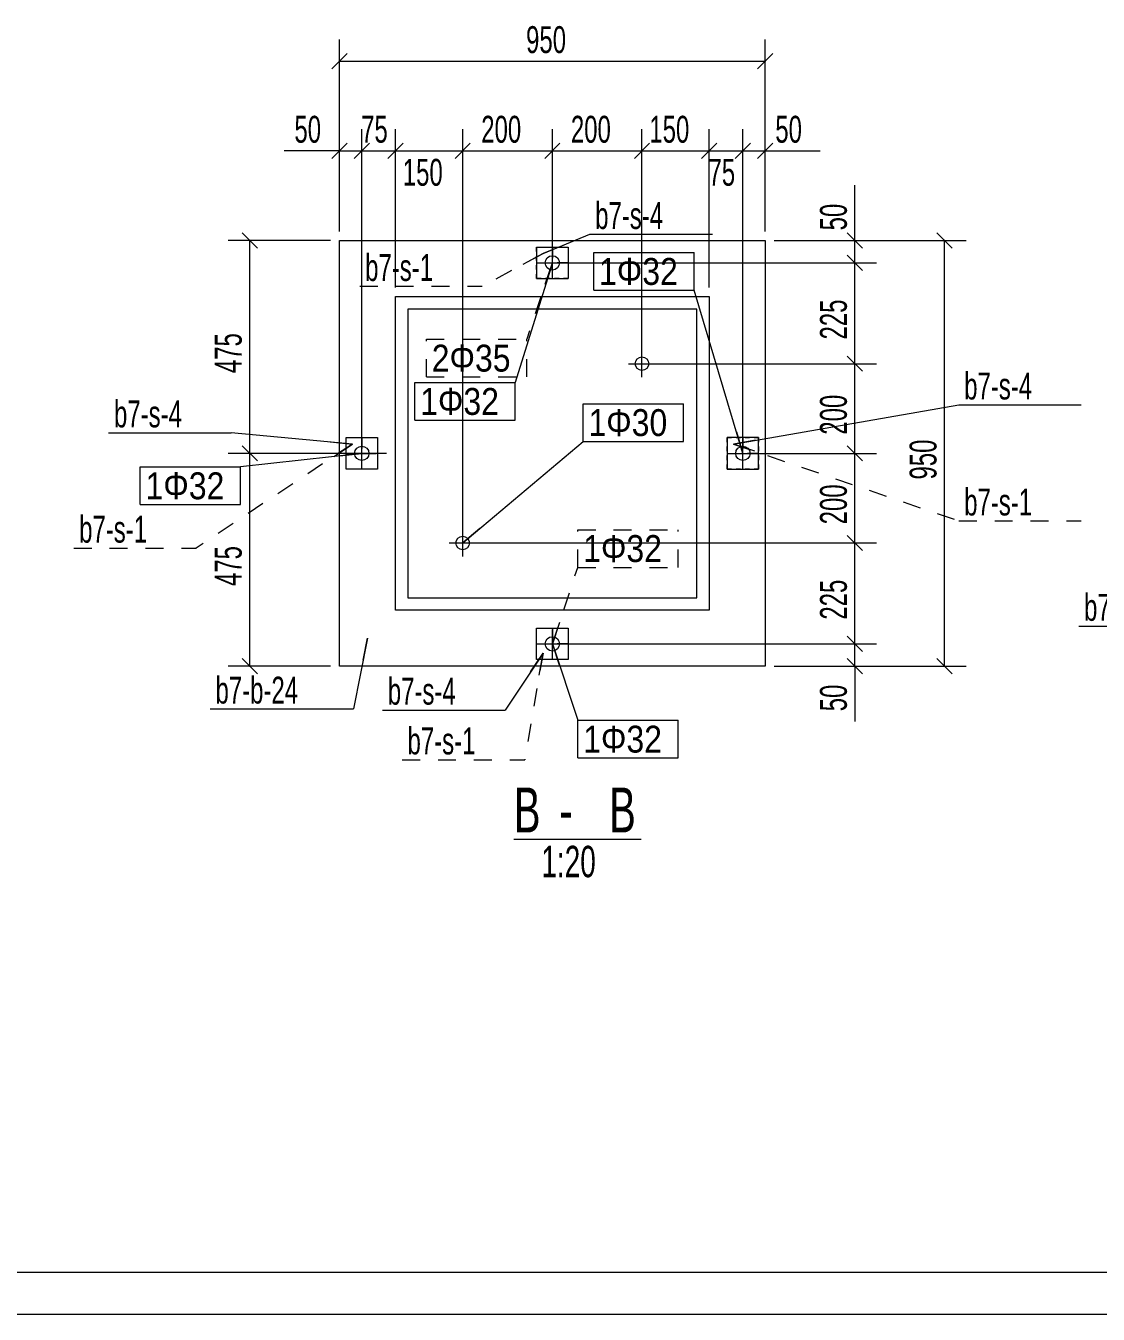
# Model space of a CAD drawing. Header units: millimetres. Extents: x 5 to 599, y 5 to 425.
# Drawn here: x 314 to 433.7, y 5 to 148.7 of the extents above; entities that cross this region are included whole.
import ezdxf

# ---------------------------------------------------------------- set-up
doc = ezdxf.new("R2010")
doc.units = ezdxf.units.MM
for name, pattern in [('XKITLINE00', [0]), ('XKITLINE02', [4, 2, -2]), ('XKITLINE04', [3, 0.5, -0.5, 0.5, -0.5, 0.5, -0.5])]:
    doc.linetypes.add(name, pattern=pattern)
for name, color, linetype, lineweight in [('Bolt', 7, 'Continuous', 0), ('BoltMark', 3, 'Continuous', 0), ('DrawingSheet', 5, 'Continuous', 0), ('OtherObjectType', 1, 'Continuous', 0), ('Part', 2, 'Continuous', 0), ('PartMark', 3, 'Continuous', 0), ('Z-DIMENSIONS', 1, 'Continuous', 0)]:
    doc.layers.add(name, color=color, linetype=linetype, lineweight=lineweight)
doc.styles.add('$TD_AUDIT_GENERATED_(8D)', font='ARIAL.TTF')
doc.styles.add('romsim', font='ARIAL.TTF')

# ---------------------------------------------------------------- blocks, each defined once
blk = doc.blocks.new('*A1')
at = {"layer": 'DrawingSheet', "color": 5, "linetype": 'XKITLINE00', "lineweight": 0}
blk.add_line((5, 5), (599, 5), dxfattribs=at)
blk = doc.blocks.new('*A3')
at = {"layer": 'OtherObjectType', "color": 7, "linetype": 'XKITLINE00', "lineweight": 0}
for p, q in [((594.03, 9.65), (18, 9.65)), ((5, 5), (599, 5))]:
    blk.add_line(p, q, dxfattribs=at)
blk = doc.blocks.new('*A156')
at = {"layer": 'Bolt', "color": 2, "linetype": 'XKITLINE00', "lineweight": 0}
for p, q in [((372.77, 81.38), (372.77, 80.31)), ((371.17, 79.78), (372.23, 79.78)), ((372.77, 78.18), (372.77, 79.25)), ((374.37, 79.78), (373.3, 79.78))]:
    blk.add_line(p, q, dxfattribs=at)
blk = doc.blocks.new('*A157')
at = {"layer": 'Bolt', "color": 2, "linetype": 'XKITLINE00', "lineweight": 0}
for p, q in [((372.77, 123.88), (372.77, 122.81)), ((371.17, 122.28), (372.23, 122.28)), ((374.37, 122.28), (373.3, 122.28)), ((372.77, 120.68), (372.77, 121.75))]:
    blk.add_line(p, q, dxfattribs=at)
blk = doc.blocks.new('*A158')
at = {"layer": 'Bolt', "color": 2, "linetype": 'XKITLINE00', "lineweight": 0}
for p, q in [((351.52, 102.63), (351.52, 101.56)), ((349.92, 101.03), (350.98, 101.03)), ((353.12, 101.03), (352.05, 101.03)), ((351.52, 99.43), (351.52, 100.5))]:
    blk.add_line(p, q, dxfattribs=at)
blk = doc.blocks.new('*A159')
at = {"layer": 'Bolt', "color": 2, "linetype": 'XKITLINE00', "lineweight": 0}
for p, q in [((394.02, 102.63), (394.02, 101.56)), ((392.42, 101.03), (393.48, 101.03)), ((395.62, 101.03), (394.55, 101.03)), ((394.02, 99.43), (394.02, 100.5))]:
    blk.add_line(p, q, dxfattribs=at)
blk = doc.blocks.new('*A160')
at = {"layer": 'Bolt', "color": 2, "linetype": 'XKITLINE00', "lineweight": 0}
for p, q in [((372.77, 78.18), (372.77, 81.38)), ((371.17, 79.78), (374.37, 79.78))]:
    blk.add_line(p, q, dxfattribs=at)
blk.add_circle((372.77, 79.78), 0.8, dxfattribs=at)
blk = doc.blocks.new('*A161')
at = {"layer": 'Bolt', "color": 2, "linetype": 'XKITLINE00', "lineweight": 0}
for p, q in [((372.77, 120.68), (372.77, 123.88)), ((371.17, 122.28), (374.37, 122.28))]:
    blk.add_line(p, q, dxfattribs=at)
blk.add_circle((372.77, 122.28), 0.8, dxfattribs=at)
blk = doc.blocks.new('*A162')
at = {"layer": 'Bolt', "color": 2, "linetype": 'XKITLINE00', "lineweight": 0}
for p, q in [((351.52, 99.43), (351.52, 102.63)), ((349.92, 101.03), (353.12, 101.03))]:
    blk.add_line(p, q, dxfattribs=at)
blk.add_circle((351.52, 101.03), 0.8, dxfattribs=at)
blk = doc.blocks.new('*A163')
at = {"layer": 'Bolt', "color": 2, "linetype": 'XKITLINE00', "lineweight": 0}
for p, q in [((394.02, 99.43), (394.02, 102.63)), ((392.42, 101.03), (395.62, 101.03))]:
    blk.add_line(p, q, dxfattribs=at)
blk.add_circle((394.02, 101.03), 0.8, dxfattribs=at)
blk = doc.blocks.new('*A164')
at = {"layer": 'Bolt', "color": 2, "linetype": 'XKITLINE00', "lineweight": 0}
for p, q in [((382.77, 109.53), (382.77, 112.53)), ((381.27, 111.03), (384.27, 111.03))]:
    blk.add_line(p, q, dxfattribs=at)
blk.add_circle((382.77, 111.03), 0.75, dxfattribs=at)
blk = doc.blocks.new('*A165')
at = {"layer": 'Bolt', "color": 2, "linetype": 'XKITLINE00', "lineweight": 0}
for p, q in [((362.77, 89.53), (362.77, 92.53)), ((361.27, 91.03), (364.27, 91.03))]:
    blk.add_line(p, q, dxfattribs=at)
blk.add_circle((362.77, 91.03), 0.75, dxfattribs=at)
blk = doc.blocks.new('*A166')
at = {"layer": 'Bolt', "color": 2, "linetype": 'XKITLINE00', "lineweight": 0}
for p, q in [((372.77, 124.03), (372.77, 122.86)), ((371.02, 122.28), (372.18, 122.28)), ((374.52, 122.28), (373.35, 122.28)), ((372.77, 120.53), (372.77, 121.7)), ((372.77, 81.53), (372.77, 80.36)), ((371.02, 79.78), (372.18, 79.78)), ((372.77, 78.03), (372.77, 79.2)), ((374.52, 79.78), (373.35, 79.78))]:
    blk.add_line(p, q, dxfattribs=at)
blk = doc.blocks.new('*A167')
at = {"layer": 'Bolt', "color": 2, "linetype": 'XKITLINE00', "lineweight": 0}
for p, q in [((351.52, 102.78), (351.52, 101.61)), ((394.02, 102.78), (394.02, 101.61)), ((349.77, 101.03), (350.93, 101.03)), ((353.27, 101.03), (352.1, 101.03)), ((392.27, 101.03), (393.43, 101.03)), ((395.77, 101.03), (394.6, 101.03)), ((351.52, 99.28), (351.52, 100.45)), ((394.02, 99.28), (394.02, 100.45))]:
    blk.add_line(p, q, dxfattribs=at)
blk = doc.blocks.new('*A168')
at = {"layer": 'Part', "color": 4, "linetype": 'XKITLINE00', "lineweight": 0}
for p, q in [((355.27, 83.53), (355.27, 118.53)), ((355.27, 118.53), (390.27, 118.53)), ((390.27, 118.53), (390.27, 83.53)), ((388.87, 117.13), (356.67, 117.13)), ((356.67, 117.13), (356.67, 84.93)), ((388.87, 84.93), (388.87, 117.13)), ((356.67, 84.93), (388.87, 84.93)), ((390.27, 83.53), (355.27, 83.53))]:
    blk.add_line(p, q, dxfattribs=at)
blk = doc.blocks.new('*A169')
at = {"layer": 'Part', "color": 7, "linetype": 'XKITLINE04', "lineweight": 0}
for p, q in [((371.02, 78.03), (371.02, 81.53)), ((371.02, 81.53), (374.52, 81.53)), ((374.52, 81.53), (374.52, 78.03)), ((374.52, 78.03), (371.02, 78.03))]:
    blk.add_line(p, q, dxfattribs=at)
blk = doc.blocks.new('*A170')
at = {"layer": 'Part', "color": 7, "linetype": 'XKITLINE04', "lineweight": 0}
for p, q in [((371.02, 120.53), (371.02, 124.03)), ((371.02, 124.03), (374.52, 124.03)), ((374.52, 124.03), (374.52, 120.53)), ((374.52, 120.53), (371.02, 120.53))]:
    blk.add_line(p, q, dxfattribs=at)
blk = doc.blocks.new('*A171')
at = {"layer": 'Part', "color": 7, "linetype": 'XKITLINE04', "lineweight": 0}
for p, q in [((349.77, 99.28), (349.77, 102.78)), ((349.77, 102.78), (353.27, 102.78)), ((353.27, 102.78), (353.27, 99.28)), ((353.27, 99.28), (349.77, 99.28))]:
    blk.add_line(p, q, dxfattribs=at)
blk = doc.blocks.new('*A172')
at = {"layer": 'Part', "color": 7, "linetype": 'XKITLINE04', "lineweight": 0}
for p, q in [((392.27, 99.28), (392.27, 102.78)), ((392.27, 102.78), (395.77, 102.78)), ((395.77, 102.78), (395.77, 99.28)), ((395.77, 99.28), (392.27, 99.28))]:
    blk.add_line(p, q, dxfattribs=at)
blk = doc.blocks.new('*A173')
at = {"layer": 'Part', "color": 4, "linetype": 'XKITLINE00', "lineweight": 0}
for p, q in [((371.02, 78.03), (371.02, 81.53)), ((371.02, 81.53), (374.52, 81.53)), ((374.52, 81.53), (374.52, 78.03)), ((374.52, 78.03), (371.02, 78.03))]:
    blk.add_line(p, q, dxfattribs=at)
blk = doc.blocks.new('*A174')
at = {"layer": 'Part', "color": 4, "linetype": 'XKITLINE00', "lineweight": 0}
for p, q in [((371.02, 124.03), (374.52, 124.03)), ((371.02, 124.03), (371.02, 120.53)), ((374.52, 124.03), (374.52, 120.53)), ((371.02, 120.53), (374.52, 120.53))]:
    blk.add_line(p, q, dxfattribs=at)
blk = doc.blocks.new('*A175')
at = {"layer": 'Part', "color": 4, "linetype": 'XKITLINE00', "lineweight": 0}
for p, q in [((349.77, 99.28), (349.77, 102.78)), ((349.77, 102.78), (353.27, 102.78)), ((353.27, 102.78), (353.27, 99.28)), ((353.27, 99.28), (349.77, 99.28))]:
    blk.add_line(p, q, dxfattribs=at)
blk = doc.blocks.new('*A176')
at = {"layer": 'Part', "color": 4, "linetype": 'XKITLINE00', "lineweight": 0}
for p, q in [((392.27, 102.78), (392.27, 99.28)), ((395.77, 102.78), (392.27, 102.78)), ((395.77, 99.28), (395.77, 102.78)), ((392.27, 99.28), (395.77, 99.28))]:
    blk.add_line(p, q, dxfattribs=at)
blk = doc.blocks.new('*A177')
at = {"layer": 'Part', "color": 4, "linetype": 'XKITLINE00', "lineweight": 0}
for p, q in [((349.02, 77.28), (349.02, 124.78)), ((349.02, 124.78), (396.52, 124.78)), ((396.52, 124.78), (396.52, 77.28)), ((396.52, 77.28), (349.02, 77.28))]:
    blk.add_line(p, q, dxfattribs=at)
blk = doc.blocks.new('*A178')
at = {"layer": 'OtherObjectType', "color": 6, "linetype": 'XKITLINE00', "lineweight": 0}
blk.add_line((368.48, 58), (382.68, 58), dxfattribs=at)
at = {"layer": 'OtherObjectType', "color": 6, "style": 'romsim', "width": 0.6375}
for s, height, p in [('B', 5, (368.48, 58.75)), ('B', 5, (379.11, 58.75)), ('-', 5, (373.55, 58.75)), ('1:20', 3.5, (371.55, 53.75))]:
    blk.add_text(s, height=height, dxfattribs=at).set_placement(p)
blk = doc.blocks.new('*A298')
at = {"layer": 'Z-DIMENSIONS', "color": 3, "linetype": 'XKITLINE00', "lineweight": 0}
for p, q in [((338.17, 125.63), (339.87, 123.93)), ((348.02, 124.78), (336.62, 124.78)), ((339.02, 101.03), (339.02, 124.78)), ((354.27, 101.03), (336.62, 101.03)), ((338.17, 101.88), (339.87, 100.18))]:
    blk.add_line(p, q, dxfattribs=at)
at = {"layer": 'Z-DIMENSIONS', "color": 7}
for p in [(339.02, 124.78), (339.02, 101.03)]:
    blk.add_point(p, dxfattribs=at)
at = {"layer": 'Z-DIMENSIONS', "color": 7, "style": 'romsim', "width": 0.6375}
blk.add_text('475', height=3, rotation=90.0002, dxfattribs=at).set_placement((338.12, 109.98))
blk = doc.blocks.new('*A299')
at = {"layer": 'Z-DIMENSIONS', "color": 3, "linetype": 'XKITLINE00', "lineweight": 0}
for p, q in [((415.67, 125.63), (417.37, 123.93)), ((397.52, 124.78), (418.92, 124.78)), ((416.52, 77.28), (416.52, 124.78)), ((415.67, 78.13), (417.37, 76.43)), ((397.52, 77.28), (418.92, 77.28))]:
    blk.add_line(p, q, dxfattribs=at)
at = {"layer": 'Z-DIMENSIONS', "color": 7}
for p in [(416.52, 124.78), (416.52, 77.28)]:
    blk.add_point(p, dxfattribs=at)
at = {"layer": 'Z-DIMENSIONS', "color": 7, "style": 'romsim', "width": 0.6375}
blk.add_text('950', height=3, rotation=90.0002, dxfattribs=at).set_placement((415.62, 98.11))
blk = doc.blocks.new('*A300')
at = {"layer": 'Z-DIMENSIONS', "color": 3, "linetype": 'XKITLINE00', "lineweight": 0}
for p, q in [((405.67, 80.63), (407.37, 78.93)), ((373.77, 79.78), (408.92, 79.78)), ((406.52, 77.28), (406.52, 79.78)), ((405.67, 78.13), (407.37, 76.43)), ((397.52, 77.28), (408.92, 77.28)), ((406.52, 77.28), (406.52, 71.13)), ((406.52, 77.28), (406.52, 71.13))]:
    blk.add_line(p, q, dxfattribs=at)
at = {"layer": 'Z-DIMENSIONS', "color": 7}
for p in [(406.52, 79.78), (406.52, 77.28)]:
    blk.add_point(p, dxfattribs=at)
at = {"layer": 'Z-DIMENSIONS', "color": 7, "style": 'romsim', "width": 0.6375}
blk.add_text('50', height=3, rotation=90.0002, dxfattribs=at).set_placement((405.62, 72.26))
blk = doc.blocks.new('*A301')
at = {"layer": 'Z-DIMENSIONS', "color": 3, "linetype": 'XKITLINE00', "lineweight": 0}
for p, q in [((363.77, 91.03), (408.92, 91.03)), ((405.67, 91.88), (407.37, 90.18)), ((406.52, 79.78), (406.52, 91.03)), ((405.67, 80.63), (407.37, 78.93)), ((373.77, 79.78), (408.92, 79.78))]:
    blk.add_line(p, q, dxfattribs=at)
at = {"layer": 'Z-DIMENSIONS', "color": 7}
for p in [(406.52, 91.03), (406.52, 79.78)]:
    blk.add_point(p, dxfattribs=at)
at = {"layer": 'Z-DIMENSIONS', "color": 7, "style": 'romsim', "width": 0.6375}
blk.add_text('225', height=3, rotation=90.0002, dxfattribs=at).set_placement((405.62, 82.48))
blk = doc.blocks.new('*A302')
at = {"layer": 'Z-DIMENSIONS', "color": 3, "linetype": 'XKITLINE00', "lineweight": 0}
for p, q in [((395.02, 101.03), (408.92, 101.03)), ((405.67, 101.88), (407.37, 100.18)), ((406.52, 91.03), (406.52, 101.03)), ((363.77, 91.03), (408.92, 91.03)), ((405.67, 91.88), (407.37, 90.18))]:
    blk.add_line(p, q, dxfattribs=at)
at = {"layer": 'Z-DIMENSIONS', "color": 7}
for p in [(406.52, 101.03), (406.52, 91.03)]:
    blk.add_point(p, dxfattribs=at)
at = {"layer": 'Z-DIMENSIONS', "color": 7, "style": 'romsim', "width": 0.6375}
blk.add_text('200', height=3, rotation=90.0002, dxfattribs=at).set_placement((405.62, 93.11))
blk = doc.blocks.new('*A303')
at = {"layer": 'Z-DIMENSIONS', "color": 3, "linetype": 'XKITLINE00', "lineweight": 0}
for p, q in [((383.77, 111.03), (408.92, 111.03)), ((405.67, 111.88), (407.37, 110.18)), ((406.52, 101.03), (406.52, 111.03)), ((395.02, 101.03), (408.92, 101.03)), ((405.67, 101.88), (407.37, 100.18))]:
    blk.add_line(p, q, dxfattribs=at)
at = {"layer": 'Z-DIMENSIONS', "color": 7}
for p in [(406.52, 111.03), (406.52, 101.03)]:
    blk.add_point(p, dxfattribs=at)
at = {"layer": 'Z-DIMENSIONS', "color": 7, "style": 'romsim', "width": 0.6375}
blk.add_text('200', height=3, rotation=90.0002, dxfattribs=at).set_placement((405.62, 103.11))
blk = doc.blocks.new('*A304')
at = {"layer": 'Z-DIMENSIONS', "color": 3, "linetype": 'XKITLINE00', "lineweight": 0}
for p, q in [((373.77, 122.28), (408.92, 122.28)), ((405.67, 123.13), (407.37, 121.43)), ((406.52, 111.03), (406.52, 122.28)), ((383.77, 111.03), (408.92, 111.03)), ((405.67, 111.88), (407.37, 110.18))]:
    blk.add_line(p, q, dxfattribs=at)
at = {"layer": 'Z-DIMENSIONS', "color": 7}
for p in [(406.52, 122.28), (406.52, 111.03)]:
    blk.add_point(p, dxfattribs=at)
at = {"layer": 'Z-DIMENSIONS', "color": 7, "style": 'romsim', "width": 0.6375}
blk.add_text('225', height=3, rotation=90.0002, dxfattribs=at).set_placement((405.62, 113.73))
blk = doc.blocks.new('*A305')
at = {"layer": 'Z-DIMENSIONS', "color": 3, "linetype": 'XKITLINE00', "lineweight": 0}
for p, q in [((406.52, 124.78), (406.52, 130.93)), ((406.52, 124.78), (406.52, 130.93)), ((405.67, 125.63), (407.37, 123.93)), ((397.52, 124.78), (408.92, 124.78)), ((406.52, 122.28), (406.52, 124.78)), ((373.77, 122.28), (408.92, 122.28)), ((405.67, 123.13), (407.37, 121.43))]:
    blk.add_line(p, q, dxfattribs=at)
at = {"layer": 'Z-DIMENSIONS', "color": 7}
for p in [(406.52, 124.78), (406.52, 122.28)]:
    blk.add_point(p, dxfattribs=at)
at = {"layer": 'Z-DIMENSIONS', "color": 7, "style": 'romsim', "width": 0.6375}
blk.add_text('50', height=3, rotation=90.0002, dxfattribs=at).set_placement((405.62, 125.9))
blk = doc.blocks.new('*A306')
at = {"layer": 'Z-DIMENSIONS', "color": 3, "linetype": 'XKITLINE00', "lineweight": 0}
for p, q in [((349.02, 125.78), (349.02, 147.18)), ((396.52, 125.78), (396.52, 147.18)), ((349.87, 145.63), (348.17, 143.93)), ((397.37, 145.63), (395.67, 143.93)), ((349.02, 144.78), (396.52, 144.78))]:
    blk.add_line(p, q, dxfattribs=at)
at = {"layer": 'Z-DIMENSIONS', "color": 7}
for p in [(349.02, 144.78), (396.52, 144.78)]:
    blk.add_point(p, dxfattribs=at)
at = {"layer": 'Z-DIMENSIONS', "color": 7, "style": 'romsim', "width": 0.6375}
blk.add_text('950', height=3, dxfattribs=at).set_placement((369.84, 145.68))
blk = doc.blocks.new('*A307')
at = {"layer": 'Z-DIMENSIONS', "color": 3, "linetype": 'XKITLINE00', "lineweight": 0}
for p, q in [((349.02, 125.78), (349.02, 137.18)), ((351.52, 102.03), (351.52, 137.18)), ((349.87, 135.63), (348.17, 133.93)), ((352.37, 135.63), (350.67, 133.93)), ((349.02, 134.78), (342.87, 134.78)), ((349.02, 134.78), (342.87, 134.78)), ((349.02, 134.78), (351.52, 134.78))]:
    blk.add_line(p, q, dxfattribs=at)
at = {"layer": 'Z-DIMENSIONS', "color": 7}
for p in [(349.02, 134.78), (351.52, 134.78)]:
    blk.add_point(p, dxfattribs=at)
at = {"layer": 'Z-DIMENSIONS', "color": 7, "style": 'romsim', "width": 0.6375}
blk.add_text('50', height=3, dxfattribs=at).set_placement((344, 135.68))
blk = doc.blocks.new('*A308')
at = {"layer": 'Z-DIMENSIONS', "color": 3, "linetype": 'XKITLINE00', "lineweight": 0}
for p, q in [((351.52, 102.03), (351.52, 137.18)), ((355.27, 119.53), (355.27, 137.18)), ((352.37, 135.63), (350.67, 133.93)), ((356.12, 135.63), (354.42, 133.93)), ((351.52, 134.78), (355.27, 134.78))]:
    blk.add_line(p, q, dxfattribs=at)
at = {"layer": 'Z-DIMENSIONS', "color": 7}
for p in [(351.52, 134.78), (355.27, 134.78)]:
    blk.add_point(p, dxfattribs=at)
at = {"layer": 'Z-DIMENSIONS', "color": 7, "style": 'romsim', "width": 0.6375}
blk.add_text('75', height=3, dxfattribs=at).set_placement((351.44, 135.68))
blk = doc.blocks.new('*A309')
at = {"layer": 'Z-DIMENSIONS', "color": 3, "linetype": 'XKITLINE00', "lineweight": 0}
for p, q in [((355.27, 119.53), (355.27, 137.18)), ((362.77, 92.03), (362.77, 137.18)), ((356.12, 135.63), (354.42, 133.93)), ((363.62, 135.63), (361.92, 133.93)), ((355.27, 134.78), (362.77, 134.78))]:
    blk.add_line(p, q, dxfattribs=at)
at = {"layer": 'Z-DIMENSIONS', "color": 7}
for p in [(355.27, 134.78), (362.77, 134.78)]:
    blk.add_point(p, dxfattribs=at)
at = {"layer": 'Z-DIMENSIONS', "color": 7, "style": 'romsim', "width": 0.6375}
blk.add_text('150', height=3, dxfattribs=at).set_placement((356.09, 130.88))
blk = doc.blocks.new('*A310')
at = {"layer": 'Z-DIMENSIONS', "color": 3, "linetype": 'XKITLINE00', "lineweight": 0}
for p, q in [((362.77, 92.03), (362.77, 137.18)), ((372.77, 123.28), (372.77, 137.18)), ((363.62, 135.63), (361.92, 133.93)), ((373.62, 135.63), (371.92, 133.93)), ((362.77, 134.78), (372.77, 134.78))]:
    blk.add_line(p, q, dxfattribs=at)
at = {"layer": 'Z-DIMENSIONS', "color": 7}
for p in [(362.77, 134.78), (372.77, 134.78)]:
    blk.add_point(p, dxfattribs=at)
at = {"layer": 'Z-DIMENSIONS', "color": 7, "style": 'romsim', "width": 0.6375}
blk.add_text('200', height=3, dxfattribs=at).set_placement((364.84, 135.68))
blk = doc.blocks.new('*A311')
at = {"layer": 'Z-DIMENSIONS', "color": 3, "linetype": 'XKITLINE00', "lineweight": 0}
for p, q in [((372.77, 123.28), (372.77, 137.18)), ((382.77, 112.03), (382.77, 137.18)), ((373.62, 135.63), (371.92, 133.93)), ((383.62, 135.63), (381.92, 133.93)), ((372.77, 134.78), (382.77, 134.78))]:
    blk.add_line(p, q, dxfattribs=at)
at = {"layer": 'Z-DIMENSIONS', "color": 7}
for p in [(372.77, 134.78), (382.77, 134.78)]:
    blk.add_point(p, dxfattribs=at)
at = {"layer": 'Z-DIMENSIONS', "color": 7, "style": 'romsim', "width": 0.6375}
blk.add_text('200', height=3, dxfattribs=at).set_placement((374.84, 135.68))
blk = doc.blocks.new('*A312')
at = {"layer": 'Z-DIMENSIONS', "color": 3, "linetype": 'XKITLINE00', "lineweight": 0}
for p, q in [((382.77, 112.03), (382.77, 137.18)), ((390.27, 119.53), (390.27, 137.18)), ((383.62, 135.63), (381.92, 133.93)), ((391.12, 135.63), (389.42, 133.93)), ((382.77, 134.78), (390.27, 134.78))]:
    blk.add_line(p, q, dxfattribs=at)
at = {"layer": 'Z-DIMENSIONS', "color": 7}
for p in [(382.77, 134.78), (390.27, 134.78)]:
    blk.add_point(p, dxfattribs=at)
at = {"layer": 'Z-DIMENSIONS', "color": 7, "style": 'romsim', "width": 0.6375}
blk.add_text('150', height=3, dxfattribs=at).set_placement((383.59, 135.68))
blk = doc.blocks.new('*A313')
at = {"layer": 'Z-DIMENSIONS', "color": 3, "linetype": 'XKITLINE00', "lineweight": 0}
for p, q in [((390.27, 119.53), (390.27, 137.18)), ((394.02, 102.03), (394.02, 137.18)), ((391.12, 135.63), (389.42, 133.93)), ((394.87, 135.63), (393.17, 133.93)), ((390.27, 134.78), (394.02, 134.78))]:
    blk.add_line(p, q, dxfattribs=at)
at = {"layer": 'Z-DIMENSIONS', "color": 7}
for p in [(390.27, 134.78), (394.02, 134.78)]:
    blk.add_point(p, dxfattribs=at)
at = {"layer": 'Z-DIMENSIONS', "color": 7, "style": 'romsim', "width": 0.6375}
blk.add_text('75', height=3, dxfattribs=at).set_placement((390.19, 130.88))
blk = doc.blocks.new('*A314')
at = {"layer": 'Z-DIMENSIONS', "color": 3, "linetype": 'XKITLINE00', "lineweight": 0}
for p, q in [((394.02, 102.03), (394.02, 137.18)), ((396.52, 125.78), (396.52, 137.18)), ((394.87, 135.63), (393.17, 133.93)), ((397.37, 135.63), (395.67, 133.93)), ((394.02, 134.78), (396.52, 134.78)), ((396.52, 134.78), (402.66, 134.78)), ((396.52, 134.78), (402.66, 134.78))]:
    blk.add_line(p, q, dxfattribs=at)
at = {"layer": 'Z-DIMENSIONS', "color": 7}
for p in [(394.02, 134.78), (396.52, 134.78)]:
    blk.add_point(p, dxfattribs=at)
at = {"layer": 'Z-DIMENSIONS', "color": 7, "style": 'romsim', "width": 0.6375}
blk.add_text('50', height=3, dxfattribs=at).set_placement((397.64, 135.68))
blk = doc.blocks.new('*A315')
at = {"layer": 'PartMark', "color": 7, "linetype": 'XKITLINE02', "lineweight": 0}
for p in [(371.73, 123.32), (351.29, 119.66)]:
    blk.add_line(p, (364.96, 119.66), dxfattribs=at)
at = {"layer": 'PartMark', "color": 7, "linetype": 'XKITLINE00', "lineweight": 0}
blk.add_line((369.53, 122.13), (371.73, 123.32), dxfattribs=at)
at = {"layer": 'PartMark', "color": 7, "style": 'romsim', "width": 0.6375}
blk.add_text('b7-s-1', height=3, dxfattribs=at).set_placement((351.89, 120.26))
blk = doc.blocks.new('*A316')
at = {"layer": 'PartMark', "color": 7, "linetype": 'XKITLINE02', "lineweight": 0}
for p in [(350.48, 102.07), (319.39, 90.47)]:
    blk.add_line(p, (333.05, 90.47), dxfattribs=at)
at = {"layer": 'PartMark', "color": 7, "linetype": 'XKITLINE00', "lineweight": 0}
blk.add_line((348.4, 100.68), (350.48, 102.07), dxfattribs=at)
at = {"layer": 'PartMark', "color": 7, "style": 'romsim', "width": 0.6375}
blk.add_text('b7-s-1', height=3, dxfattribs=at).set_placement((319.99, 91.07))
blk = doc.blocks.new('*A317')
at = {"layer": 'PartMark', "color": 7, "linetype": 'XKITLINE02', "lineweight": 0}
for p, q in [((392.98, 102.07), (418.11, 93.5)), ((418.11, 93.5), (431.77, 93.5))]:
    blk.add_line(p, q, dxfattribs=at)
at = {"layer": 'PartMark', "color": 7, "linetype": 'XKITLINE00', "lineweight": 0}
blk.add_line((395.35, 101.26), (392.98, 102.07), dxfattribs=at)
at = {"layer": 'PartMark', "color": 7, "style": 'romsim', "width": 0.6375}
blk.add_text('b7-s-1', height=3, dxfattribs=at).set_placement((418.71, 94.1))
blk = doc.blocks.new('*A318')
at = {"layer": 'PartMark', "color": 7, "linetype": 'XKITLINE00', "lineweight": 0}
for p, q in [((371.73, 123.32), (376.95, 125.46)), ((376.95, 125.46), (390.62, 125.46)), ((374.04, 124.26), (371.73, 123.32))]:
    blk.add_line(p, q, dxfattribs=at)
at = {"layer": 'PartMark', "color": 7, "style": 'romsim', "width": 0.6375}
blk.add_text('b7-s-4', height=3, dxfattribs=at).set_placement((377.55, 126.06))
blk = doc.blocks.new('*A319')
at = {"layer": 'PartMark', "color": 7, "linetype": 'XKITLINE00', "lineweight": 0}
for p, q in [((323.28, 103.33), (336.95, 103.33)), ((350.48, 102.07), (336.95, 103.33)), ((347.99, 102.3), (350.48, 102.07))]:
    blk.add_line(p, q, dxfattribs=at)
at = {"layer": 'PartMark', "color": 7, "style": 'romsim', "width": 0.6375}
blk.add_text('b7-s-4', height=3, dxfattribs=at).set_placement((323.88, 103.93))
blk = doc.blocks.new('*A320')
at = {"layer": 'PartMark', "color": 7, "linetype": 'XKITLINE00', "lineweight": 0}
for p, q in [((392.98, 102.07), (418.11, 106.44)), ((418.11, 106.44), (431.77, 106.44)), ((395.44, 102.49), (392.98, 102.07))]:
    blk.add_line(p, q, dxfattribs=at)
at = {"layer": 'PartMark', "color": 7, "style": 'romsim', "width": 0.6375}
blk.add_text('b7-s-4', height=3, dxfattribs=at).set_placement((418.71, 107.04))
blk = doc.blocks.new('*A321')
at = {"layer": 'BoltMark', "color": 7, "linetype": 'XKITLINE00', "lineweight": 0}
for p, q in [((372.77, 122.28), (368.63, 108.92)), ((372.03, 119.89), (372.77, 122.28)), ((357.43, 108.92), (368.63, 108.92)), ((357.43, 104.72), (357.43, 108.92)), ((368.63, 104.72), (368.63, 108.92)), ((357.43, 104.72), (368.63, 104.72))]:
    blk.add_line(p, q, dxfattribs=at)
at = {"layer": 'BoltMark', "color": 2, "style": '$TD_AUDIT_GENERATED_(8D)', "width": 0.85}
blk.add_text('1Φ32', height=3, dxfattribs=at).set_placement((358.03, 105.32))
blk = doc.blocks.new('*A322')
at = {"layer": 'BoltMark', "color": 7, "linetype": 'XKITLINE00', "lineweight": 0}
for p, q in [((351.52, 101.03), (337.99, 99.51)), ((349.03, 100.75), (351.52, 101.03)), ((326.8, 99.51), (337.99, 99.51)), ((326.8, 95.31), (326.8, 99.51)), ((337.99, 95.31), (337.99, 99.51)), ((326.8, 95.31), (337.99, 95.31))]:
    blk.add_line(p, q, dxfattribs=at)
at = {"layer": 'BoltMark', "color": 2, "style": '$TD_AUDIT_GENERATED_(8D)', "width": 0.85}
blk.add_text('1Φ32', height=3, dxfattribs=at).set_placement((327.4, 95.91))
blk = doc.blocks.new('*A323')
at = {"layer": 'BoltMark', "color": 7, "linetype": 'XKITLINE00', "lineweight": 0}
for p, q in [((377.38, 123.42), (388.58, 123.42)), ((377.38, 119.22), (377.38, 123.42)), ((388.58, 119.22), (388.58, 123.42)), ((377.38, 119.22), (388.58, 119.22)), ((394.02, 101.03), (388.58, 119.22)), ((393.3, 103.43), (394.02, 101.03))]:
    blk.add_line(p, q, dxfattribs=at)
at = {"layer": 'BoltMark', "color": 2, "style": '$TD_AUDIT_GENERATED_(8D)', "width": 0.85}
blk.add_text('1Φ32', height=3, dxfattribs=at).set_placement((377.98, 119.82))
blk = doc.blocks.new('*A324')
at = {"layer": 'BoltMark', "color": 7, "linetype": 'XKITLINE00', "lineweight": 0}
for p, q in [((376.2, 106.56), (387.4, 106.56)), ((376.2, 102.36), (376.2, 106.56)), ((387.4, 102.36), (387.4, 106.56)), ((362.77, 91.03), (376.2, 102.36)), ((376.2, 102.36), (387.4, 102.36)), ((364.68, 92.64), (362.77, 91.03))]:
    blk.add_line(p, q, dxfattribs=at)
at = {"layer": 'BoltMark', "color": 2, "style": '$TD_AUDIT_GENERATED_(8D)', "width": 0.85}
blk.add_text('1Φ30', height=3, dxfattribs=at).set_placement((376.8, 102.96))
blk = doc.blocks.new('*A325')
at = {"layer": 'BoltMark', "color": 7, "linetype": 'XKITLINE02', "lineweight": 0}
for p, q in [((375.61, 92.51), (386.81, 92.51)), ((375.61, 88.31), (375.61, 92.51)), ((386.81, 88.31), (386.81, 92.51)), ((372.77, 79.78), (375.61, 88.31)), ((375.61, 88.31), (386.81, 88.31))]:
    blk.add_line(p, q, dxfattribs=at)
at = {"layer": 'BoltMark', "color": 7, "linetype": 'XKITLINE00', "lineweight": 0}
blk.add_line((373.56, 82.15), (372.77, 79.78), dxfattribs=at)
at = {"layer": 'BoltMark', "color": 2, "style": '$TD_AUDIT_GENERATED_(8D)', "width": 0.85}
blk.add_text('1Φ32', height=3, dxfattribs=at).set_placement((376.21, 88.91))
blk = doc.blocks.new('*A326')
at = {"layer": 'BoltMark', "color": 7, "linetype": 'XKITLINE02', "lineweight": 0}
for p, q in [((372.77, 122.28), (369.92, 113.75)), ((358.72, 113.75), (369.92, 113.75)), ((358.72, 109.55), (358.72, 113.75)), ((369.92, 109.55), (369.92, 113.75)), ((358.72, 109.55), (369.92, 109.55))]:
    blk.add_line(p, q, dxfattribs=at)
at = {"layer": 'BoltMark', "color": 7, "linetype": 'XKITLINE00', "lineweight": 0}
blk.add_line((371.98, 119.91), (372.77, 122.28), dxfattribs=at)
at = {"layer": 'BoltMark', "color": 2, "style": '$TD_AUDIT_GENERATED_(8D)', "width": 0.85}
blk.add_text('2Φ35', height=3, dxfattribs=at).set_placement((359.32, 110.15))
blk = doc.blocks.new('*A327')
at = {"layer": 'BoltMark', "color": 7, "linetype": 'XKITLINE00', "lineweight": 0}
for p, q in [((372.77, 79.78), (375.61, 71.25)), ((373.56, 77.41), (372.77, 79.78)), ((375.61, 71.25), (386.81, 71.25)), ((375.61, 67.05), (375.61, 71.25)), ((386.81, 67.05), (386.81, 71.25)), ((375.61, 67.05), (386.81, 67.05))]:
    blk.add_line(p, q, dxfattribs=at)
at = {"layer": 'BoltMark', "color": 2, "style": '$TD_AUDIT_GENERATED_(8D)', "width": 0.85}
blk.add_text('1Φ32', height=3, dxfattribs=at).set_placement((376.21, 67.65))
blk = doc.blocks.new('*A328')
at = {"layer": 'PartMark', "color": 7, "linetype": 'XKITLINE00', "lineweight": 0}
for p, q in [((352.15, 80.42), (350.6, 72.52)), ((351.67, 77.96), (352.15, 80.42)), ((334.6, 72.52), (350.6, 72.52))]:
    blk.add_line(p, q, dxfattribs=at)
at = {"layer": 'PartMark', "color": 7, "style": 'romsim', "width": 0.6375}
blk.add_text('b7-b-24', height=3, dxfattribs=at).set_placement((335.2, 73.12))
blk = doc.blocks.new('*A329')
at = {"layer": 'PartMark', "color": 7, "linetype": 'XKITLINE00', "lineweight": 0}
for p, q in [((371.73, 78.74), (367.49, 72.4)), ((370.34, 76.67), (371.73, 78.74)), ((353.82, 72.4), (367.49, 72.4))]:
    blk.add_line(p, q, dxfattribs=at)
at = {"layer": 'PartMark', "color": 7, "style": 'romsim', "width": 0.6375}
blk.add_text('b7-s-4', height=3, dxfattribs=at).set_placement((354.42, 73))
blk = doc.blocks.new('*A330')
at = {"layer": 'PartMark', "color": 7, "linetype": 'XKITLINE02', "lineweight": 0}
for p in [(371.73, 78.74), (356.02, 66.85)]:
    blk.add_line(p, (369.69, 66.85), dxfattribs=at)
at = {"layer": 'PartMark', "color": 7, "linetype": 'XKITLINE00', "lineweight": 0}
blk.add_line((371.31, 76.28), (371.73, 78.74), dxfattribs=at)
at = {"layer": 'PartMark', "color": 7, "style": 'romsim', "width": 0.6375}
blk.add_text('b7-s-1', height=3, dxfattribs=at).set_placement((356.62, 67.45))
blk = doc.blocks.new('*A331')
at = {"layer": 'Z-DIMENSIONS', "color": 3, "linetype": 'XKITLINE00', "lineweight": 0}
for p, q in [((354.27, 101.03), (336.62, 101.03)), ((338.17, 101.88), (339.87, 100.18)), ((339.02, 77.28), (339.02, 101.03)), ((338.17, 78.13), (339.87, 76.43)), ((348.02, 77.28), (336.62, 77.28))]:
    blk.add_line(p, q, dxfattribs=at)
at = {"layer": 'Z-DIMENSIONS', "color": 7}
for p in [(339.02, 101.03), (339.02, 77.28)]:
    blk.add_point(p, dxfattribs=at)
at = {"layer": 'Z-DIMENSIONS', "color": 7, "style": 'romsim', "width": 0.6375}
blk.add_text('475', height=3, rotation=90.0002, dxfattribs=at).set_placement((338.12, 86.23))
blk = doc.blocks.new('*A384')
at = {"layer": 'PartMark', "color": 7, "linetype": 'XKITLINE00', "lineweight": 0}
for p, q in [((450.49, 95.44), (447.39, 81.75)), ((449.94, 93), (450.49, 95.44)), ((431.48, 81.75), (447.39, 81.75))]:
    blk.add_line(p, q, dxfattribs=at)
at = {"layer": 'PartMark', "color": 7, "style": 'romsim', "width": 0.6375}
blk.add_text('b7-cp-5', height=3, dxfattribs=at).set_placement((432.08, 82.35))

msp = doc.modelspace()

# ---------------------------------------------------------------- block references
at = {"lineweight": 0}
for name in ['*A1', '*A3', '*A306', '*A307', '*A308', '*A310', '*A311', '*A312', '*A314', '*A309', '*A313', '*A305', '*A298', '*A299', '*A177', '*A166', '*A170', '*A174', '*A157', '*A161', '*A304', '*A168', '*A164', '*A303', '*A167', '*A171', '*A175', '*A158', '*A162', '*A172', '*A176', '*A159', '*A163', '*A331', '*A302', '*A165', '*A301', '*A169', '*A173', '*A156', '*A160', '*A300', '*A178']:
    msp.add_blockref(name, (0, 0), dxfattribs=at)
at = {"layer": 'BoltMark', "lineweight": 0}
for name in ['*A321', '*A326', '*A323', '*A324', '*A322', '*A325', '*A327']:
    msp.add_blockref(name, (0, 0), dxfattribs=at)
at = {"layer": 'PartMark', "lineweight": 0}
for name in ['*A318', '*A315', '*A320', '*A319', '*A316', '*A317', '*A384', '*A328', '*A329', '*A330']:
    msp.add_blockref(name, (0, 0), dxfattribs=at)

doc.saveas('drawing.dxf')
